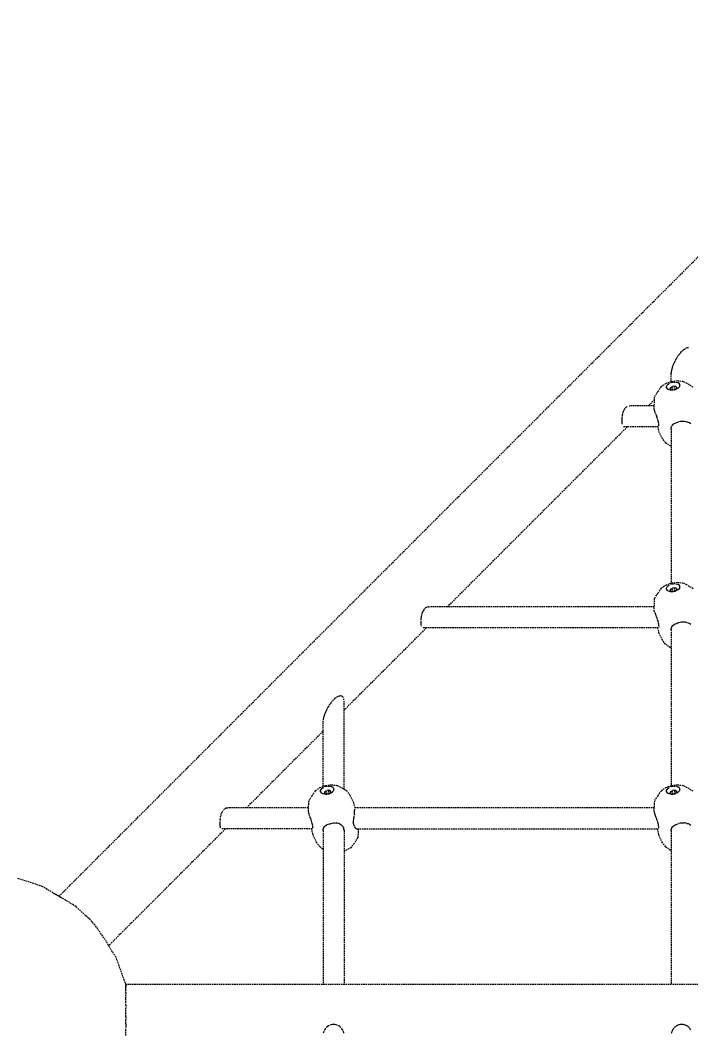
# Model space of a CAD drawing. Header units: millimetres. Extents: x -5899 to 5819, y -5159 to 4068.
# Drawn here: x -1602 to -1028, y 1122 to 1989 of the extents above; entities that cross this region are included whole.
import ezdxf

# ---------------------------------------------------------------- set-up
doc = ezdxf.new("R2010")
doc.units = ezdxf.units.MM
doc.linetypes.add('HIDDEN', pattern=[1.905, 1.27, -0.635])
for name, color, linetype in [('DIKOM_ОБЪЕКТ', 7, 'Continuous'), ('DIKOM_РАЗМЕР_ЗОНА', 7, 'Continuous'), ('DIKOM_РАЗМЕР_ОБЪЕКТА', 7, 'Continuous')]:
    doc.layers.add(name, color=color, linetype=linetype)
doc.styles.add('style1', font='arialbd.ttf', dxfattribs={"width": 0.8})
doc.dimstyles.new('1-50', dxfattribs={"dimtxt": 300, "dimasz": 200, "dimexe": 100, "dimexo": 0, "dimgap": 100, "dimtad": 1, "dimtxsty": 'style1', "dimcen": 200, "dimclrd": 7, "dimclre": 7, "dimclrt": 7, "dimadec": 1, "dimazin": 2, "dimtfac": 1, "dimtmove": 0, "dimatfit": 2, "dimfxl": 0, "dimlwd": 25, "dimlwe": 18, "dimarcsym": 0})

# ---------------------------------------------------------------- blocks, each defined once
blk = doc.blocks.new('*D0')
at = {"layer": 'Defpoints', "color": 0, "transparency": 16777216}
for p in [(-587.32, 2301.17), (-4790.55, -2120.14), (-586.68, -2120.14)]:
    blk.add_point(p, dxfattribs=at)
at = {"layer": 'DIKOM_РАЗМЕР_ОБЪЕКТА', "color": 7, "lineweight": 18, "transparency": 16777216}
for p, q in [((-587.32, 2301.17), (-4890.55, 2301.17)), ((-586.68, -2120.14), (-4890.55, -2120.14))]:
    blk.add_line(p, q, dxfattribs=at)
at = {"layer": 'DIKOM_РАЗМЕР_ОБЪЕКТА', "color": 7, "lineweight": 25, "transparency": 16777216}
blk.add_line((-4790.55, 2101.17), (-4790.55, -1920.14), dxfattribs=at)
at = {"layer": 'DIKOM_РАЗМЕР_ОБЪЕКТА', "color": 7, "transparency": 16777216}
for points in [[(-4823.88, 2101.17), (-4757.22, 2101.17), (-4790.55, 2301.17)], [(-4823.88, -1920.14), (-4757.22, -1920.14), (-4790.55, -2120.14)]]:
    blk.add_solid(points, dxfattribs=at)
at = {"layer": 'DIKOM_РАЗМЕР_ОБЪЕКТА', "color": 7, "transparency": 16777216, "insert": (-5069.25, 85.55), "char_height": 300, "attachment_point": 5, "rotation": 90, "style": 'style1'}
blk.add_mtext('{\\fArial|b0|i0|c204|p34;\\H1.16667x;4400}', dxfattribs=at)
blk = doc.blocks.new('*D2')
at = {"layer": 'Defpoints', "color": 0, "transparency": 16777216}
for p in [(-5423.09, 4068.46), (-588.59, 4068.46), (-588.59, -3888.19)]:
    blk.add_point(p, dxfattribs=at)
at = {"layer": 'DIKOM_РАЗМЕР_ЗОНА', "color": 7, "lineweight": 18, "transparency": 16777216}
for p, q in [((-588.59, 4068.46), (-5523.09, 4068.46)), ((-588.59, -3888.19), (-5523.09, -3888.19))]:
    blk.add_line(p, q, dxfattribs=at)
at = {"layer": 'DIKOM_РАЗМЕР_ЗОНА', "color": 7, "lineweight": 25, "transparency": 16777216}
blk.add_line((-5423.09, -3688.19), (-5423.09, 3868.46), dxfattribs=at)
at = {"layer": 'DIKOM_РАЗМЕР_ЗОНА', "color": 7, "transparency": 16777216}
for points in [[(-5456.42, 3868.46), (-5389.75, 3868.46), (-5423.09, 4068.46)], [(-5456.42, -3688.19), (-5389.75, -3688.19), (-5423.09, -3888.19)]]:
    blk.add_solid(points, dxfattribs=at)
at = {"layer": 'DIKOM_РАЗМЕР_ЗОНА', "color": 7, "transparency": 16777216, "insert": (-5701.79, 90.08), "char_height": 300, "attachment_point": 5, "rotation": 90, "style": 'style1'}
blk.add_mtext('{\\fArial|b0|i0|c204|p34;\\H1.16667x;7900}', dxfattribs=at)

msp = doc.modelspace()

# ---------------------------------------------------------------- linework, layer by layer
at = {"layer": 'DIKOM_ОБЪЕКТ', "color": 7, "linetype": 'HIDDEN', "lineweight": 15}
for p, q in [((-1569.361, 1239.188), (-670.007, 2138.571)), ((-1039.648, 1701.008), (-1040.003, 1700.44)), ((-1039.265, 1701.572), (-1039.648, 1701.008)), ((-1038.784, 1702.274), (-1039.153, 1701.736)), ((-1038.256, 1702.973), (-1038.784, 1702.274)), ((-1037.876, 1703.475), (-1038.256, 1702.973)), ((-1037.316, 1704.143), (-1037.876, 1703.475)), ((-1036.93, 1704.604), (-1037.316, 1704.143)), ((-1036.547, 1705.011), (-1036.929, 1704.604)), ((-1036.547, 1705.011), (-1035.946, 1705.655)), ((-1035.565, 1706.012), (-1035.946, 1705.655)), ((-1034.93, 1706.598), (-1035.565, 1706.012)), ((-1034.56, 1706.897), (-1034.93, 1706.598)), ((-1033.953, 1707.381), (-1034.56, 1706.897)), ((-1033.598, 1707.622), (-1033.953, 1707.381)), ((-1033.017, 1708.003), (-1033.598, 1707.622)), ((-1032.127, 1708.464), (-1032.66, 1708.196)), ((-1031.288, 1708.767), (-1031.809, 1708.591)), ((-1030.501, 1708.919), (-1030.992, 1708.839)), ((-1029.679, 1708.969), (-1030.135, 1708.956)), ((-1043.73, 1692.821), (-1044.01, 1692.019)), ((-1043.56, 1693.266), (-1043.73, 1692.821)), ((-1043.117, 1694.408), (-1043.456, 1693.556)), ((-1042.793, 1695.179), (-1043.117, 1694.408)), ((-1042.588, 1695.62), (-1042.793, 1695.179)), ((-1042.407, 1696.01), (-1042.588, 1695.62)), ((-1042.048, 1696.773), (-1042.407, 1696.01)), ((-1041.626, 1697.566), (-1042.048, 1696.773)), ((-1041.228, 1698.339), (-1041.443, 1697.915)), ((-1040.8, 1699.102), (-1041.228, 1698.339)), ((-1040.463, 1699.694), (-1040.8, 1699.102)), ((-1040.003, 1700.44), (-1040.463, 1699.694)), ((-1044.91, 1687.911), (-1044.942, 1687.343)), ((-1044.942, 1680.128), (-1044.942, 1687.343)), ((-1044.857, 1688.531), (-1044.91, 1687.912)), ((-1044.759, 1689.134), (-1044.848, 1688.594)), ((-1044.646, 1689.701), (-1044.759, 1689.134)), ((-1044.451, 1690.52), (-1044.624, 1689.826)), ((-1044.24, 1691.3), (-1044.451, 1690.52)), ((-1044.01, 1692.018), (-1044.191, 1691.454)), ((-1056.169, 1671.518), (-1053.246, 1675.818)), ((-1053.246, 1675.818), (-1049.55, 1678.429)), ((-1049.55, 1678.429), (-1044.791, 1680.184)), ((-1048.962, 1675.796), (-1048.432, 1676.896)), ((-1048.936, 1674.728), (-1048.962, 1675.796)), ((-1048.432, 1676.896), (-1047.394, 1677.918)), ((-1047.394, 1677.918), (-1045.949, 1678.765)), ((-1044.244, 1679.349), (-1045.949, 1678.765)), ((-1045.432, 1674.738), (-1044.212, 1675.658)), ((-1044.791, 1680.184), (-1039.692, 1680.818)), ((-1044.244, 1679.349), (-1042.443, 1679.615)), ((-1042.486, 1676.076), (-1044.212, 1675.658)), ((-1044.212, 1675.658), (-1043.575, 1672.666)), ((-1040.912, 1675.833), (-1042.486, 1676.076)), ((-1042.486, 1676.076), (-1041.844, 1673.057)), ((-1042.443, 1679.615), (-1040.718, 1679.537)), ((-1040.096, 1675.025), (-1040.912, 1675.833)), ((-1040.912, 1675.833), (-1040.49, 1673.848)), ((-1040.718, 1679.537), (-1039.246, 1679.122)), ((-1040.345, 1673.957), (-1040.096, 1675.025)), ((-1039.692, 1680.818), (-1035.031, 1680.233)), ((-1038.168, 1678.412), (-1039.246, 1679.122)), ((-1038.093, 1675.31), (-1039.13, 1674.287)), ((-1037.588, 1677.478), (-1038.168, 1678.412)), ((-1037.562, 1676.41), (-1038.093, 1675.31)), ((-1037.562, 1676.41), (-1037.588, 1677.478)), ((-1031.516, 1678.52), (-1035.031, 1680.233)), ((-1026.136, 1675.252), (-1031.516, 1678.52)), ((-1059.539, 1656.009), (-1059.029, 1667.28)), ((-1059.029, 1667.28), (-1056.169, 1671.518)), ((-1048.936, 1674.728), (-1048.356, 1673.793)), ((-1047.278, 1673.083), (-1048.356, 1673.793)), ((-1045.806, 1672.668), (-1047.278, 1673.083)), ((-1044.081, 1672.591), (-1045.806, 1672.668)), ((-1045.681, 1673.671), (-1045.432, 1674.738)), ((-1045.681, 1673.671), (-1044.865, 1672.862)), ((-1045.432, 1674.738), (-1045.078, 1673.073)), ((-1044.865, 1672.862), (-1043.584, 1672.665)), ((-1042.28, 1672.857), (-1044.081, 1672.591)), ((-1040.575, 1673.441), (-1042.723, 1672.792)), ((-1042.28, 1672.857), (-1040.575, 1673.441)), ((-1040.345, 1673.957), (-1041.337, 1673.211)), ((-1039.13, 1674.287), (-1040.575, 1673.441)), ((-1083.92, 1657.68), (-1084.366, 1657.153)), ((-1083.216, 1658.282), (-1083.684, 1657.891)), ((-1082.473, 1658.736), (-1082.972, 1658.453)), ((-1080.882, 1659.223), (-1080.338, 1659.301)), ((-1059.39, 1659.301), (-1080.338, 1659.301)), ((-1059.151, 1664.574), (-1064.423, 1659.301)), ((-1087.126, 1648.937), (-1087.176, 1648.425)), ((-1087.045, 1649.619), (-1087.126, 1648.937)), ((-1086.895, 1650.835), (-1086.981, 1650.126)), ((-1086.817, 1651.271), (-1086.895, 1650.835)), ((-1086.657, 1652.071), (-1086.806, 1651.331)), ((-1086.534, 1652.546), (-1086.657, 1652.071)), ((-1086.211, 1653.726), (-1086.343, 1653.274)), ((-1085.971, 1654.401), (-1086.211, 1653.726)), ((-1085.803, 1654.825), (-1085.971, 1654.401)), ((-1085.475, 1655.484), (-1085.728, 1654.974)), ((-1085.275, 1655.872), (-1085.475, 1655.484)), ((-1084.875, 1656.49), (-1085.275, 1655.872)), ((-1084.638, 1656.842), (-1084.875, 1656.49)), ((-1084.366, 1657.153), (-1084.638, 1656.842)), ((-1059.539, 1656.009), (-1059.241, 1654.609)), ((-1059.241, 1654.609), (-1059.018, 1654.177)), ((-1058.827, 1653.793), (-1058.478, 1653.067)), ((-1058.352, 1652.793), (-1057.959, 1651.906)), ((-1057.849, 1651.647), (-1057.461, 1650.713)), ((-1057.004, 1649.522), (-1057.371, 1650.482)), ((-1056.591, 1648.339), (-1056.929, 1649.314)), ((-1082.423, 1641.302), (-1236.588, 1487.137)), ((-1087.225, 1646.617), (-1087.243, 1646.127)), ((-1087.241, 1646.099), (-1087.219, 1645.56)), ((-1087.199, 1647.139), (-1087.225, 1646.617)), ((-1087.219, 1645.56), (-1087.19, 1645.098)), ((-1087.196, 1647.756), (-1087.206, 1647.246)), ((-1087.178, 1648.346), (-1087.196, 1647.756)), ((-1087.185, 1645.068), (-1087.171, 1644.575)), ((-1087.171, 1644.575), (-1087.153, 1644.153)), ((-1087.147, 1644.115), (-1087.086, 1643.68)), ((-1055.981, 1641.302), (-1085.777, 1641.302)), ((-1056.22, 1647.174), (-1056.53, 1648.148)), ((-1056.41, 1641.302), (-1055.638, 1637.667)), ((-1055.91, 1646.061), (-1056.172, 1647.003)), ((-1055.665, 1645.024), (-1055.874, 1645.915)), ((-1055.487, 1644.075), (-1055.639, 1644.891)), ((-1055.384, 1643.247), (-1055.472, 1643.956)), ((-1055.41, 1642.024), (-1055.367, 1642.482)), ((-1055.361, 1642.563), (-1055.376, 1643.054)), ((-1044.945, 1639.343), (-1044.882, 1640.265)), ((-1044.877, 1640.297), (-1044.656, 1641.16)), ((-1044.507, 1641.497), (-1044.277, 1641.992)), ((-1044.262, 1642.024), (-1043.756, 1642.745)), ((-1043.732, 1642.775), (-1043.107, 1643.404)), ((-1043.077, 1643.433), (-1042.345, 1643.967)), ((-1042.306, 1643.992), (-1041.477, 1644.428)), ((-1041.43, 1644.45), (-1040.524, 1644.78)), ((-1040.212, 1644.857), (-1039.457, 1645.243)), ((-1039.407, 1645.264), (-1038.564, 1645.589)), ((-1038.301, 1645.687), (-1037.201, 1645.98)), ((-1037.08, 1646.003), (-1035.946, 1646.178)), ((-1035.881, 1646.181), (-1034.751, 1646.23)), ((-1034.694, 1646.228), (-1033.591, 1646.15)), ((-1033.537, 1646.144), (-1032.48, 1645.945)), ((-1032.39, 1645.92), (-1031.404, 1645.608)), ((-1031.207, 1645.519), (-1030.453, 1645.377)), ((-1030.411, 1645.365), (-1029.577, 1645.055)), ((-1029.544, 1645.038), (-1028.81, 1644.598)), ((-1028.783, 1644.576), (-1028.156, 1644.004)), ((-1055.638, 1637.667), (-1052.845, 1631.885)), ((-1049.702, 1627.837), (-1052.845, 1631.885)), ((-1044.945, 1639.344), (-1044.945, 1507.504)), ((-1049.702, 1627.837), (-1045.089, 1624.605)), ((-1056.169, 1498.896), (-1053.246, 1503.195)), ((-1053.246, 1503.195), (-1049.55, 1505.806)), ((-1049.55, 1505.806), (-1044.791, 1507.561)), ((-1048.962, 1503.172), (-1048.432, 1504.272)), ((-1048.936, 1502.104), (-1048.962, 1503.172)), ((-1048.936, 1502.104), (-1048.356, 1501.17)), ((-1048.432, 1504.272), (-1047.394, 1505.295)), ((-1047.394, 1505.295), (-1045.949, 1506.142)), ((-1044.244, 1506.725), (-1045.949, 1506.142)), ((-1045.681, 1501.048), (-1045.432, 1502.114)), ((-1045.432, 1502.114), (-1044.212, 1503.034)), ((-1045.432, 1502.114), (-1045.078, 1500.45)), ((-1044.791, 1507.561), (-1039.692, 1508.195)), ((-1044.244, 1506.725), (-1042.443, 1506.991)), ((-1042.486, 1503.453), (-1044.212, 1503.034)), ((-1044.212, 1503.034), (-1043.575, 1500.043)), ((-1040.912, 1503.21), (-1042.486, 1503.453)), ((-1042.486, 1503.453), (-1041.844, 1500.434)), ((-1042.443, 1506.991), (-1040.718, 1506.913)), ((-1040.096, 1502.401), (-1040.912, 1503.21)), ((-1040.912, 1503.21), (-1040.49, 1501.224)), ((-1040.718, 1506.913), (-1039.246, 1506.499)), ((-1039.13, 1501.664), (-1040.575, 1500.818)), ((-1040.345, 1501.334), (-1040.096, 1502.401)), ((-1039.692, 1508.195), (-1035.031, 1507.611)), ((-1038.168, 1505.789), (-1039.246, 1506.499)), ((-1038.093, 1502.687), (-1039.13, 1501.664)), ((-1037.588, 1504.855), (-1038.168, 1505.789)), ((-1037.562, 1503.786), (-1038.093, 1502.687)), ((-1037.562, 1503.786), (-1037.588, 1504.855)), ((-1031.516, 1505.896), (-1035.031, 1507.611)), ((-1026.136, 1502.629), (-1031.516, 1505.896)), ((-1059.539, 1483.385), (-1059.029, 1494.656)), ((-1059.029, 1494.656), (-1056.169, 1498.896)), ((-1047.278, 1500.461), (-1048.356, 1501.17)), ((-1045.806, 1500.046), (-1047.278, 1500.461)), ((-1044.081, 1499.968), (-1045.806, 1500.046)), ((-1045.681, 1501.048), (-1044.865, 1500.239)), ((-1044.865, 1500.239), (-1043.585, 1500.041)), ((-1042.28, 1500.234), (-1044.081, 1499.968)), ((-1040.575, 1500.818), (-1042.718, 1500.169)), ((-1042.28, 1500.234), (-1040.575, 1500.818)), ((-1040.345, 1501.334), (-1041.337, 1500.587)), ((-1256.88, 1484.553), (-1257.465, 1483.647)), ((-1256.07, 1485.529), (-1256.72, 1484.762)), ((-1255.307, 1486.171), (-1255.995, 1485.595)), ((-1254.486, 1486.646), (-1255.232, 1486.224)), ((-1253.525, 1486.988), (-1254.329, 1486.716)), ((-1253.179, 1487.039), (-1252.502, 1487.137)), ((-1059.369, 1487.137), (-1252.502, 1487.137)), ((-1259.337, 1476.325), (-1259.358, 1475.685)), ((-1259.199, 1477.528), (-1259.321, 1476.483)), ((-1259.069, 1478.549), (-1259.174, 1477.686)), ((-1258.789, 1480.036), (-1259.015, 1478.918)), ((-1258.575, 1480.787), (-1258.751, 1480.184)), ((-1258.464, 1481.274), (-1258.576, 1480.787)), ((-1258.22, 1481.983), (-1258.422, 1481.415)), ((-1258.065, 1482.42), (-1258.22, 1481.983)), ((-1257.528, 1483.525), (-1258.012, 1482.552)), ((-1059.539, 1483.385), (-1059.436, 1482.903)), ((-1059.302, 1482.645), (-1058.919, 1481.907)), ((-1058.876, 1481.822), (-1058.393, 1480.816)), ((-1057.887, 1479.679), (-1058.353, 1480.731)), ((-1057.399, 1478.507), (-1057.852, 1479.599)), ((-1056.948, 1477.328), (-1057.371, 1478.436)), ((-1056.537, 1476.151), (-1056.925, 1477.264)), ((-1056.17, 1474.991), (-1056.519, 1476.092)), ((-1254.588, 1469.137), (-1325.149, 1398.576)), ((-1259.404, 1474.011), (-1259.387, 1473.548)), ((-1259.361, 1474.941), (-1259.4, 1474.162)), ((-1259.387, 1473.548), (-1259.37, 1473.131)), ((-1259.349, 1472.906), (-1259.328, 1472.176)), ((-1259.323, 1472.046), (-1259.265, 1471.632)), ((-1259.175, 1471.109), (-1259.1, 1470.581)), ((-1055.936, 1469.137), (-1257.942, 1469.137)), ((-1056.509, 1469.137), (-1055.638, 1465.043)), ((-1055.86, 1473.881), (-1056.155, 1474.938)), ((-1055.617, 1472.842), (-1055.85, 1473.836)), ((-1055.441, 1471.892), (-1055.61, 1472.801)), ((-1055.338, 1471.067), (-1055.436, 1471.856)), ((-1055.367, 1469.848), (-1055.326, 1470.276)), ((-1055.316, 1470.386), (-1055.336, 1471.035)), ((-1044.945, 1467.43), (-1044.882, 1468.353)), ((-1044.945, 1467.429), (-1044.945, 1334.04)), ((-1044.877, 1468.382), (-1044.684, 1469.14)), ((-1044.647, 1469.278), (-1044.277, 1470.078)), ((-1044.262, 1470.109), (-1043.755, 1470.83)), ((-1043.732, 1470.86), (-1043.107, 1471.489)), ((-1043.077, 1471.516), (-1042.344, 1472.052)), ((-1042.306, 1472.078), (-1041.476, 1472.514)), ((-1041.43, 1472.535), (-1040.523, 1472.867)), ((-1040.355, 1472.909), (-1039.457, 1473.369)), ((-1039.409, 1473.389), (-1039.012, 1473.542)), ((-1039.012, 1473.542), (-1038.356, 1473.795)), ((-1038.303, 1473.812), (-1037.199, 1474.107)), ((-1037.082, 1474.129), (-1035.946, 1474.304)), ((-1035.883, 1474.307), (-1034.751, 1474.356)), ((-1034.695, 1474.354), (-1033.589, 1474.276)), ((-1033.539, 1474.269), (-1032.479, 1474.069)), ((-1031.404, 1473.734), (-1032.392, 1474.046)), ((-1031.367, 1473.723), (-1030.453, 1473.551)), ((-1030.413, 1473.539), (-1029.576, 1473.229)), ((-1029.544, 1473.212), (-1028.808, 1472.77)), ((-1028.784, 1472.75), (-1028.156, 1472.178)), ((-1055.638, 1465.043), (-1052.845, 1459.263)), ((-1049.702, 1455.213), (-1052.845, 1459.263)), ((-1049.702, 1455.213), (-1045.089, 1451.982)), ((-1335.376, 1406.11), (-1336.084, 1405.264)), ((-1334.891, 1406.656), (-1334.144, 1407.458)), ((-1333.114, 1408.411), (-1333.901, 1407.685)), ((-1332.127, 1409.201), (-1332.879, 1408.601)), ((-1331.182, 1409.825), (-1331.9, 1409.354)), ((-1330.284, 1410.285), (-1330.968, 1409.943)), ((-1329.437, 1410.583), (-1330.081, 1410.367)), ((-1328.64, 1410.728), (-1329.247, 1410.63)), ((-1327.842, 1410.771), (-1328.406, 1410.755)), ((-1327.119, 1410.617), (-1327.633, 1410.739)), ((-1326.528, 1410.303), (-1326.92, 1410.514)), ((-1325.942, 1409.809), (-1326.327, 1410.156)), ((-1325.61, 1409.249), (-1325.833, 1409.629)), ((-1325.182, 1407.599), (-1325.25, 1408.279)), ((-1325.146, 1330.872), (-1325.149, 1407.291)), ((-1340.723, 1397.562), (-1340.956, 1397.061)), ((-1340.238, 1398.59), (-1340.723, 1397.562)), ((-1339.982, 1399.073), (-1340.238, 1398.59)), ((-1339.638, 1399.727), (-1339.982, 1399.073)), ((-1338.907, 1401.062), (-1339.453, 1400.09)), ((-1338.682, 1401.46), (-1338.887, 1401.099)), ((-1338.08, 1402.437), (-1338.682, 1401.46)), ((-1337.223, 1403.727), (-1337.862, 1402.785)), ((-1336.32, 1404.952), (-1336.994, 1404.059)), ((-1343.141, 1333.326), (-1343.138, 1389.094)), ((-1343.107, 1389.631), (-1343.136, 1389.12)), ((-1342.92, 1391.134), (-1343.061, 1390.274)), ((-1342.701, 1392.11), (-1342.841, 1391.545)), ((-1342.596, 1392.532), (-1342.701, 1392.11)), ((-1342.471, 1392.991), (-1342.596, 1392.533)), ((-1342.148, 1393.999), (-1342.471, 1392.992)), ((-1341.982, 1394.475), (-1342.148, 1393.999)), ((-1341.752, 1395.08), (-1341.982, 1394.475)), ((-1341.602, 1395.496), (-1341.752, 1395.08)), ((-1341.406, 1395.988), (-1341.602, 1395.496)), ((-1340.956, 1397.06), (-1341.399, 1396.006)), ((-1343.138, 1380.587), (-1408.753, 1314.973)), ((-1352.391, 1325.446), (-1349.468, 1329.745)), ((-1349.468, 1329.745), (-1345.772, 1332.355)), ((-1345.772, 1332.355), (-1341.013, 1334.111)), ((-1345.184, 1329.722), (-1344.653, 1330.822)), ((-1345.158, 1328.654), (-1345.184, 1329.722)), ((-1345.158, 1328.654), (-1344.578, 1327.72)), ((-1344.653, 1330.822), (-1343.616, 1331.844)), ((-1343.616, 1331.844), (-1342.171, 1332.691)), ((-1340.466, 1333.275), (-1342.171, 1332.691)), ((-1341.903, 1327.598), (-1341.654, 1328.664)), ((-1341.654, 1328.664), (-1340.433, 1329.584)), ((-1341.654, 1328.664), (-1341.3, 1327)), ((-1341.013, 1334.111), (-1335.915, 1334.745)), ((-1340.466, 1333.275), (-1338.665, 1333.542)), ((-1338.707, 1330.003), (-1340.433, 1329.584)), ((-1340.433, 1329.584), (-1339.797, 1326.593)), ((-1337.135, 1329.76), (-1338.707, 1330.003)), ((-1338.707, 1330.003), (-1338.066, 1326.985)), ((-1338.665, 1333.542), (-1336.94, 1333.463)), ((-1336.567, 1327.884), (-1337.558, 1327.137)), ((-1336.319, 1328.951), (-1337.135, 1329.76)), ((-1337.135, 1329.76), (-1336.712, 1327.774)), ((-1336.94, 1333.463), (-1335.468, 1333.049)), ((-1335.352, 1328.214), (-1336.796, 1327.368)), ((-1336.567, 1327.884), (-1336.319, 1328.951)), ((-1335.915, 1334.745), (-1331.253, 1334.16)), ((-1334.39, 1332.339), (-1335.468, 1333.049)), ((-1334.315, 1329.237), (-1335.352, 1328.214)), ((-1333.81, 1331.405), (-1334.39, 1332.339)), ((-1333.784, 1330.336), (-1334.315, 1329.237)), ((-1333.784, 1330.336), (-1333.81, 1331.405)), ((-1327.738, 1332.446), (-1331.253, 1334.16)), ((-1322.358, 1329.179), (-1327.738, 1332.446)), ((-1319.825, 1325.61), (-1322.358, 1329.179)), ((-1056.132, 1325.446), (-1053.209, 1329.745)), ((-1053.209, 1329.745), (-1049.514, 1332.355)), ((-1049.514, 1332.355), (-1044.754, 1334.111)), ((-1048.925, 1329.722), (-1048.394, 1330.822)), ((-1048.899, 1328.654), (-1048.925, 1329.722)), ((-1048.899, 1328.654), (-1048.319, 1327.72)), ((-1048.394, 1330.822), (-1047.357, 1331.845)), ((-1047.357, 1331.845), (-1045.913, 1332.691)), ((-1044.207, 1333.276), (-1045.913, 1332.691)), ((-1045.644, 1327.598), (-1045.395, 1328.664)), ((-1045.395, 1328.664), (-1044.174, 1329.584)), ((-1045.395, 1328.664), (-1045.041, 1327)), ((-1044.754, 1334.111), (-1039.656, 1334.745)), ((-1044.207, 1333.276), (-1042.406, 1333.542)), ((-1042.449, 1330.003), (-1044.174, 1329.584)), ((-1044.174, 1329.584), (-1043.538, 1326.593)), ((-1040.875, 1329.761), (-1042.449, 1330.003)), ((-1042.449, 1330.003), (-1041.807, 1326.985)), ((-1042.406, 1333.542), (-1040.681, 1333.463)), ((-1040.308, 1327.885), (-1041.302, 1327.137)), ((-1040.06, 1328.951), (-1040.875, 1329.761)), ((-1040.875, 1329.761), (-1040.454, 1327.775)), ((-1040.681, 1333.463), (-1039.209, 1333.049)), ((-1039.093, 1328.214), (-1040.538, 1327.368)), ((-1040.308, 1327.885), (-1040.06, 1328.951)), ((-1039.656, 1334.745), (-1034.994, 1334.16)), ((-1038.131, 1332.34), (-1039.209, 1333.049)), ((-1038.057, 1329.237), (-1039.093, 1328.214)), ((-1037.551, 1331.405), (-1038.131, 1332.34)), ((-1037.525, 1330.337), (-1038.057, 1329.237)), ((-1037.525, 1330.337), (-1037.551, 1331.405)), ((-1031.479, 1332.446), (-1034.994, 1334.16)), ((-1026.1, 1329.179), (-1031.479, 1332.446)), ((-1355.672, 1311.905), (-1355.251, 1321.206)), ((-1355.251, 1321.206), (-1352.391, 1325.446)), ((-1343.5, 1327.01), (-1344.578, 1327.72)), ((-1342.028, 1326.596), (-1343.5, 1327.01)), ((-1340.304, 1326.518), (-1342.028, 1326.596)), ((-1341.903, 1327.598), (-1341.087, 1326.789)), ((-1341.087, 1326.789), (-1339.805, 1326.591)), ((-1338.502, 1326.784), (-1340.304, 1326.518)), ((-1336.796, 1327.368), (-1338.945, 1326.718)), ((-1338.502, 1326.784), (-1336.796, 1327.368)), ((-1316.675, 1319.409), (-1319.825, 1325.61)), ((-1315.684, 1314.75), (-1316.675, 1319.409)), ((-1059.413, 1311.912), (-1058.992, 1321.206)), ((-1058.992, 1321.206), (-1056.132, 1325.446)), ((-1047.242, 1327.01), (-1048.319, 1327.72)), ((-1045.769, 1326.596), (-1047.242, 1327.01)), ((-1044.045, 1326.518), (-1045.769, 1326.596)), ((-1045.644, 1327.598), (-1044.828, 1326.789)), ((-1044.828, 1326.789), (-1043.546, 1326.591)), ((-1042.244, 1326.784), (-1044.045, 1326.518)), ((-1040.538, 1327.368), (-1042.685, 1326.718)), ((-1042.244, 1326.784), (-1040.538, 1327.368)), ((-1429.744, 1311.266), (-1430.156, 1310.438)), ((-1429.119, 1312.284), (-1429.617, 1311.511)), ((-1428.241, 1313.358), (-1428.796, 1312.703)), ((-1427.506, 1313.982), (-1428.092, 1313.491)), ((-1426.721, 1314.448), (-1427.353, 1314.089)), ((-1425.723, 1314.819), (-1426.399, 1314.589)), ((-1425.386, 1314.869), (-1424.763, 1314.959)), ((-1355.533, 1314.973), (-1424.667, 1314.973)), ((-1355.684, 1311.64), (-1355.718, 1310.855)), ((-1355.634, 1310.667), (-1355.289, 1309.781)), ((-1316.076, 1310.91), (-1316.08, 1311.674)), ((-1316.079, 1311.72), (-1316.056, 1312.543)), ((-1316.045, 1309.69), (-1316.074, 1310.669)), ((-1316.053, 1312.587), (-1316.001, 1313.321)), ((-1315.997, 1313.353), (-1315.938, 1313.842)), ((-1059.274, 1314.973), (-1315.731, 1314.973)), ((-1059.426, 1311.605), (-1059.456, 1310.912)), ((-1059.397, 1310.722), (-1059.023, 1309.761)), ((-1431.568, 1301.824), (-1431.54, 1301.088)), ((-1431.527, 1302.74), (-1431.557, 1302.13)), ((-1431.503, 1304.131), (-1431.531, 1303.265)), ((-1431.368, 1305.33), (-1431.472, 1304.451)), ((-1431.215, 1306.557), (-1431.3, 1305.849)), ((-1430.968, 1307.812), (-1431.159, 1306.868)), ((-1430.742, 1308.623), (-1430.892, 1308.111)), ((-1430.648, 1309.034), (-1430.742, 1308.623)), ((-1430.262, 1310.171), (-1430.565, 1309.318)), ((-1355.232, 1309.627), (-1355.013, 1308.971)), ((-1354.363, 1307.537), (-1354.804, 1308.529)), ((-1353.872, 1306.357), (-1354.301, 1307.393)), ((-1353.419, 1305.173), (-1353.823, 1306.23)), ((-1353.007, 1303.995), (-1353.379, 1305.061)), ((-1352.638, 1302.831), (-1352.974, 1303.893)), ((-1352.329, 1301.721), (-1352.612, 1302.741)), ((-1336.378, 1301.567), (-1335.364, 1301.838)), ((-1335.278, 1301.853), (-1334.144, 1302.028)), ((-1334.055, 1302.03), (-1332.924, 1302.078)), ((-1332.924, 1302.078), (-1331.817, 1302)), ((-1330.685, 1301.794), (-1331.745, 1301.994)), ((-1329.633, 1301.468), (-1330.623, 1301.782)), ((-1316.939, 1301.75), (-1317.006, 1302.821)), ((-1317.005, 1302.855), (-1316.976, 1303.975)), ((-1316.976, 1303.975), (-1316.868, 1305.105)), ((-1316.863, 1305.144), (-1316.669, 1306.274)), ((-1316.661, 1306.316), (-1316.385, 1307.43)), ((-1316.374, 1307.477), (-1316.034, 1308.553)), ((-1315.992, 1308.672), (-1316.042, 1309.64)), ((-1058.997, 1309.695), (-1058.756, 1308.974)), ((-1058.109, 1307.548), (-1058.581, 1308.612)), ((-1057.624, 1306.383), (-1058.081, 1307.486)), ((-1057.172, 1305.206), (-1057.6, 1306.324)), ((-1056.76, 1304.028), (-1057.151, 1305.15)), ((-1056.374, 1302.817), (-1056.726, 1303.926)), ((-1056.067, 1301.71), (-1056.362, 1302.77)), ((-1038.273, 1301.733), (-1037.166, 1302.029)), ((-1037.083, 1302.043), (-1035.946, 1302.219)), ((-1035.858, 1302.22), (-1034.726, 1302.269)), ((-1034.726, 1302.269), (-1033.618, 1302.191)), ((-1032.486, 1301.985), (-1033.547, 1302.185)), ((-1031.655, 1301.729), (-1032.426, 1301.972)), ((-1426.753, 1296.973), (-1526.752, 1196.973)), ((-1431.514, 1300.744), (-1431.496, 1300.119)), ((-1431.484, 1299.855), (-1431.398, 1299.24)), ((-1431.341, 1298.945), (-1431.278, 1298.494)), ((-1431.243, 1298.307), (-1431.098, 1297.906)), ((-1352.404, 1296.973), (-1430.106, 1296.973)), ((-1353.004, 1296.973), (-1351.86, 1291.593)), ((-1352.085, 1300.683), (-1352.31, 1301.645)), ((-1351.909, 1299.733), (-1352.072, 1300.614)), ((-1351.805, 1298.907), (-1351.9, 1299.672)), ((-1351.831, 1297.708), (-1351.787, 1298.183)), ((-1351.783, 1298.226), (-1351.802, 1298.855)), ((-1343.143, 1295.589), (-1343.079, 1296.508)), ((-1343.143, 1295.59), (-1343.143, 1163.811)), ((-1343.076, 1296.544), (-1342.853, 1297.411)), ((-1342.844, 1297.444), (-1342.529, 1298.126)), ((-1342.458, 1298.275), (-1341.95, 1298.999)), ((-1341.929, 1299.026), (-1341.301, 1299.658)), ((-1341.27, 1299.684), (-1340.535, 1300.221)), ((-1340.496, 1300.246), (-1339.663, 1300.684)), ((-1339.616, 1300.705), (-1338.704, 1301.037)), ((-1338.649, 1301.052), (-1337.665, 1301.277)), ((-1337.599, 1301.286), (-1336.981, 1301.353)), ((-1336.98, 1301.353), (-1336.544, 1301.522)), ((-1328.664, 1301.029), (-1329.58, 1301.45)), ((-1327.783, 1300.478), (-1328.619, 1301.005)), ((-1327.62, 1300.343), (-1327.011, 1299.978)), ((-1326.983, 1299.955), (-1326.356, 1299.384)), ((-1326.336, 1299.36), (-1325.828, 1298.659)), ((-1325.814, 1298.633), (-1325.444, 1297.814)), ((-1325.213, 1296.859), (-1325.435, 1297.785)), ((-1325.144, 1295.806), (-1325.209, 1296.824)), ((-1325.144, 1295.806), (-1325.144, 1163.811)), ((-1316.773, 1300.712), (-1316.933, 1301.699)), ((-1316.517, 1299.762), (-1316.767, 1300.681)), ((-1316.179, 1298.935), (-1316.509, 1299.732)), ((-1316.167, 1298.907), (-1315.757, 1298.249)), ((-1315.741, 1298.225), (-1315.268, 1297.704)), ((-1315.248, 1297.683), (-1314.727, 1297.299)), ((-1314.704, 1297.281), (-1314.134, 1297.052)), ((-1314.041, 1297.034), (-1313.504, 1296.978)), ((-1313.49, 1296.973), (-1056.144, 1296.973)), ((-1312.956, 1294.565), (-1313.388, 1289.65)), ((-1312.888, 1296.973), (-1312.956, 1294.565)), ((-1056.746, 1296.973), (-1055.601, 1291.593)), ((-1055.824, 1300.67), (-1056.057, 1301.669)), ((-1055.647, 1299.72), (-1055.816, 1300.633)), ((-1055.546, 1298.896), (-1055.644, 1299.688)), ((-1055.572, 1297.708), (-1055.527, 1298.195)), ((-1055.524, 1298.216), (-1055.544, 1298.87)), ((-1044.945, 1295.276), (-1044.946, 1163.811)), ((-1044.945, 1295.277), (-1044.891, 1296.057)), ((-1044.877, 1296.232), (-1044.656, 1297.096)), ((-1044.646, 1297.129), (-1044.276, 1297.93)), ((-1044.26, 1297.96), (-1043.753, 1298.683)), ((-1043.731, 1298.712), (-1043.104, 1299.342)), ((-1043.073, 1299.371), (-1042.339, 1299.906)), ((-1042.297, 1299.932), (-1041.466, 1300.369)), ((-1041.416, 1300.39), (-1040.582, 1300.695)), ((-1040.45, 1300.776), (-1039.774, 1301.122)), ((-1039.401, 1301.306), (-1038.346, 1301.712)), ((-1031.383, 1301.717), (-1030.464, 1301.544)), ((-1030.422, 1301.533), (-1029.584, 1301.222)), ((-1029.467, 1301.157), (-1028.812, 1300.763)), ((-1028.786, 1300.745), (-1028.156, 1300.17)), ((-1351.86, 1291.593), (-1349.066, 1285.813)), ((-1345.924, 1281.763), (-1349.066, 1285.813)), ((-1316.42, 1284.565), (-1319.422, 1280.887)), ((-1313.388, 1289.65), (-1316.42, 1284.565)), ((-1055.601, 1291.593), (-1052.808, 1285.813)), ((-1049.665, 1281.763), (-1052.808, 1285.813)), ((-1345.924, 1281.763), (-1343.143, 1279.815)), ((-1324.499, 1278.017), (-1325.144, 1277.861)), ((-1319.422, 1280.887), (-1324.499, 1278.017)), ((-1049.665, 1281.763), (-1045.052, 1278.533)), ((-1583.67, 1247.765), (-1604.716, 1254.461)), ((-1567.934, 1238.333), (-1583.67, 1247.765)), ((-1556.862, 1231.896), (-1574.123, 1241.93)), ((-1554.646, 1230.248), (-1556.862, 1231.896)), ((-1541.043, 1217.671), (-1554.646, 1230.248)), ((-1538.383, 1214.581), (-1541.043, 1217.671)), ((-1528.583, 1200.388), (-1538.383, 1214.581)), ((-1526.007, 1195.582), (-1528.583, 1200.388)), ((-1520.417, 1187.02), (-1526.007, 1195.582)), ((-1512.527, 1165.208), (-1520.417, 1187.02)), ((-1512.527, 1165.208), (-1512.024, 1162.043)), ((334.725, 1163.811), (-1512.024, 1163.811)), ((-1512.024, 1162.762), (-1512.024, 1163.343)), ((-1512.024, 1163.331), (-1512.024, 1162.742)), ((-1512.024, 1161.953), (-1512.024, 1162.762)), ((-1512.024, 1162.742), (-1512.024, 1162.043)), ((-1512.024, 1160.923), (-1512.024, 1161.953)), ((-1512.024, 1159.678), (-1512.024, 1160.923)), ((-1512.024, 1158.228), (-1512.024, 1159.678)), ((-1512.024, 1156.583), (-1512.024, 1158.228)), ((-1512.024, 1156.583), (-1512.024, 1154.763)), ((-1512.024, 1151.937), (-1512.024, 1154.763)), ((-1512.024, 1150.651), (-1512.024, 1151.937)), ((-1512.024, 1148.387), (-1512.024, 1150.651)), ((-1512.024, 1146.02), (-1512.024, 1148.387)), ((-1512.024, 1146.02), (-1512.024, 1143.586)), ((-1512.024, 1140.644), (-1512.024, 1143.586)), ((-1512.024, 1138.625), (-1512.024, 1140.644)), ((-1512.024, 1136.125), (-1512.024, 1138.625)), ((-1512.024, 1136.125), (-1512.024, 1133.641)), ((-1512.024, 1130.146), (-1512.024, 1133.641)), ((-1512.024, 1130.146), (-1512.024, 1128.814)), ((-1512.024, 1128.814), (-1512.024, 1126.507)), ((-1338.571, 1128.226), (-1339.473, 1127.596)), ((-1337.825, 1128.62), (-1338.435, 1128.307)), ((-1336.392, 1129.198), (-1337.102, 1128.94)), ((-1335.286, 1129.441), (-1336.317, 1129.221)), ((-1334.17, 1129.529), (-1335.208, 1129.456)), ((-1333.048, 1129.458), (-1334.091, 1129.534)), ((-1331.858, 1129.219), (-1332.892, 1129.44)), ((-1331.091, 1128.945), (-1331.782, 1129.196)), ((-1329.741, 1128.305), (-1330.339, 1128.611)), ((-1328.773, 1127.638), (-1329.672, 1128.267)), ((-1040.372, 1128.225), (-1041.275, 1127.595)), ((-1039.274, 1128.81), (-1040.238, 1128.307)), ((-1038.315, 1129.154), (-1039.2, 1128.84)), ((-1037.088, 1129.441), (-1038.119, 1129.221)), ((-1035.972, 1129.529), (-1037.011, 1129.456)), ((-1034.85, 1129.458), (-1035.893, 1129.534)), ((-1033.66, 1129.219), (-1034.694, 1129.44)), ((-1032.578, 1128.837), (-1033.48, 1129.159)), ((-1031.544, 1128.304), (-1032.505, 1128.806)), ((-1030.575, 1127.637), (-1031.473, 1128.266)), ((-1512.024, 1124.281), (-1512.024, 1126.507)), ((-1512.024, 1122.141), (-1512.024, 1124.281)), ((-1512.024, 1120.089), (-1512.024, 1122.141)), ((-1342.803, 1122.593), (-1342.892, 1122.159)), ((-1342.429, 1123.68), (-1342.775, 1122.713)), ((-1341.905, 1124.744), (-1342.123, 1124.302)), ((-1341.241, 1125.767), (-1341.85, 1124.85)), ((-1340.769, 1126.321), (-1341.173, 1125.862)), ((-1339.555, 1127.524), (-1340.375, 1126.776)), ((-1327.808, 1126.778), (-1328.623, 1127.522)), ((-1327.016, 1125.871), (-1327.401, 1126.307)), ((-1326.345, 1124.872), (-1326.95, 1125.777)), ((-1326.06, 1124.304), (-1326.289, 1124.767)), ((-1325.414, 1122.739), (-1325.765, 1123.708)), ((-1325.29, 1122.161), (-1325.386, 1122.619)), ((-1044.688, 1122.192), (-1044.79, 1121.718)), ((-1044.232, 1123.68), (-1044.578, 1122.712)), ((-1043.907, 1124.338), (-1044.189, 1123.791)), ((-1043.708, 1124.743), (-1043.908, 1124.338)), ((-1043.043, 1125.767), (-1043.652, 1124.849)), ((-1042.354, 1126.57), (-1042.854, 1125.998)), ((-1041.358, 1127.523), (-1042.177, 1126.776)), ((-1029.61, 1126.777), (-1030.426, 1127.521)), ((-1028.918, 1125.984), (-1029.433, 1126.572)), ((-1028.147, 1124.871), (-1028.752, 1125.777))]:
    msp.add_line(p, q, dxfattribs=at)

# ---------------------------------------------------------------- dimensions: what is measured, and where the dimension line sits
at = {"layer": 'DIKOM_РАЗМЕР_ЗОНА'}
dim = msp.add_linear_dim(base=(-5423.085, 4068.456), p1=(-588.589, -3888.186), p2=(-588.589, 4068.456), angle=90, text='{\\fArial|b0|i0|c204|p34;\\H1.16667x;7900}', dimstyle='1-50', dxfattribs=at)
dim.commit()
dim.dimension.update_dxf_attribs({"geometry": '*D2', "text_midpoint": (-5423.085, 90.075), "dimtype": 161})
at = {"layer": 'DIKOM_РАЗМЕР_ОБЪЕКТА'}
dim = msp.add_linear_dim(base=(-4790.551, -2120.137), p1=(-587.32, 2301.167), p2=(-586.678, -2120.137), angle=90, text='{\\fArial|b0|i0|c204|p34;\\H1.16667x;4400}', dimstyle='1-50', dxfattribs=at)
dim.commit()
dim.dimension.update_dxf_attribs({"geometry": '*D0', "text_midpoint": (-4790.551, 85.551), "dimtype": 160})

doc.saveas('drawing.dxf')
